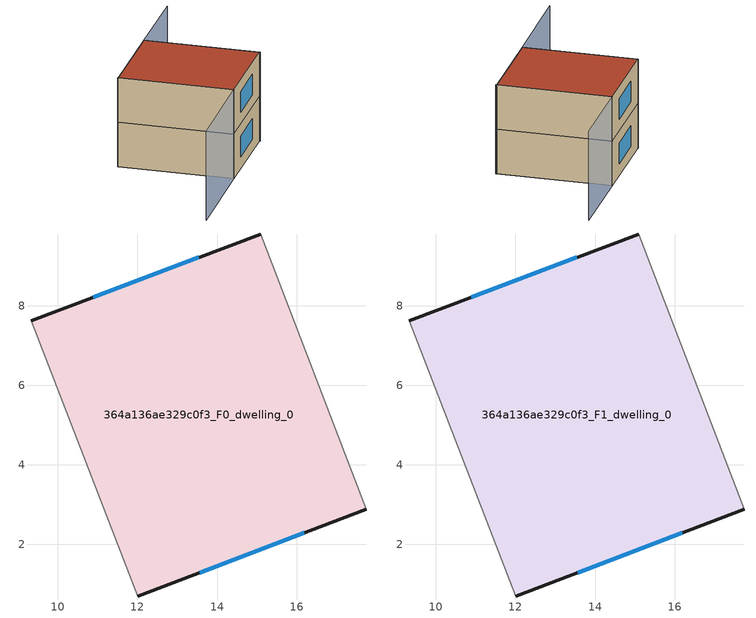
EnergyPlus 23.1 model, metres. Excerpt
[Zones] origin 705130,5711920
364a136ae329c0f3_F0_dwelling_0
 floor ground (EU_floor_Construction): 15.09,9.8 17.75,2.88 12.01,0.7 9.33,7.62 z0
 wall outside (EU_wall_Construction): 15.09,9.8 9.33,7.62 / 12.01,0.7 17.75,2.88 z0:3
 wall adiabatic (EU_wall_Construction): 17.75,2.88 15.09,9.8 / 9.33,7.62 12.01,0.7 z0:3
 window (EU_Window_Construction): 13.54,9.21 10.89,8.21 / 13.56,1.29 16.2,2.29 z0.81:2.19
364a136ae329c0f3_F1_dwelling_0
 floor to 364a136ae329c0f3_F0_dwelling_0 (EU_floor_Construction): 15.09,9.8 17.75,2.88 12.01,0.7 9.33,7.62 z3
 wall outside (EU_wall_Construction): 15.09,9.8 9.33,7.62 / 12.01,0.7 17.75,2.88 z3:6
 wall adiabatic (EU_wall_Construction): 17.75,2.88 15.09,9.8 / 9.33,7.62 12.01,0.7 z3:6
 window (EU_Window_Construction): 13.54,9.21 10.89,8.21 / 13.56,1.29 16.2,2.29 z3.81:5.19
 roof outside (EU_roof_Construction): 17.75,2.88 15.09,9.8 9.33,7.62 12.01,0.7 z6
shading: 9.33,7.63 12.02,0.68 / 12.02,0.68 5.71,-1.75 / 17.77,2.83 15.09,9.8 / 15.09,9.8 20.34,11.81 z0:6
[Building]
EU S2 Campaign: North Axis=0; Terrain=City; Solar Distribution=FullExterior
[Site:Location]
London: Latitude=51.5; Longitude=-0.5; Time Zone=0; Elevation=25
[SizingPeriod:WeatherFileDays]
AnnualSizingPeriod: Begin Month=1; Begin Day of Month=1; End Month=12; End Day of Month=31; Day of Week for Start Day=Monday; Use Weather File Daylight Saving Period=No; Use Weather File Rain and Snow Indicators=No
[MATERIAL]
EU_InternalMass_Material: Roughness=MediumRough; Thickness=0.1; Conductivity=1; Density=1800; Specific Heat=900; Thermal Absorptance=0.9; Solar Absorptance=0.7; Visible Absorptance=0.7
[MATERIAL:NOMASS] Roughness=MediumRough; Thermal Absorptance=0.9; Solar Absorptance=0.7; Visible Absorptance=0.7
Name | Thermal Resistance
EU_wall_NoMass | 0.727863
EU_roof_NoMass | 0.773354
EU_floor_NoMass | 1.79329
[WINDOWMATERIAL:SIMPLEGLAZINGSYSTEM]
EU_Window_SimpleGlazing: UFactor=2.58614; Solar Heat Gain Coefficient=0.76; Visible Transmittance=0.76
[CONSTRUCTION]
EU_wall_Construction: EU_wall_NoMass
EU_roof_Construction: EU_roof_NoMass
EU_floor_Construction: EU_floor_NoMass
EU_Window_Construction: EU_Window_SimpleGlazing
EU_InternalMass_Construction: EU_InternalMass_Material
[ZONE] Type=1; Multiplier=1; Ceiling Height=autocalculate; Volume=136.843; Floor Area=autocalculate; Part of Total Floor Area=Yes
364a136ae329c0f3_F0_dwelling_0; 364a136ae329c0f3_F1_dwelling_0
[INTERNALMASS] Construction=EU_InternalMass_Construction; Surface Area=45.6145
Name | Zone or ZoneList
364a136ae329c0f3_F0_dwelling_0_EU_InternalMass | 364a136ae329c0f3_F0_dwelling_0
364a136ae329c0f3_F1_dwelling_0_EU_InternalMass | 364a136ae329c0f3_F1_dwelling_0
[OTHEREQUIPMENT] Fuel Type=Electricity; Design Level Calculation Method=Watts/Area; Power per Zone Floor Area=1; Fraction Latent=0; Fraction Radiant=0; Fraction Lost=0; Carbon Dioxide Generation Rate=0; EndUse Subcategory=EU_Step8_InternalGains
Name | Zone or ZoneList or Space or SpaceList | Schedule
EU_Step8_InternalGain_364a136ae329c0f3_F0_dwelling_0_f000 | 364a136ae329c0f3_F0_dwelling_0 | EU_Step8_GainSchedule_364a136ae329c0f3_F0_dwelling_0_f000
EU_Step8_InternalGain_364a136ae329c0f3_F1_dwelling_0_f000 | 364a136ae329c0f3_F1_dwelling_0 | EU_Step8_GainSchedule_364a136ae329c0f3_F1_dwelling_0_f000
[ZONEVENTILATION:DESIGNFLOWRATE] Schedule=EU_AlwaysOn; Design Flow Rate Calculation Method=AirChanges/Hour; Air Changes per Hour=0.484901; Ventilation Type=Natural; Fan Pressure Rise=0; Fan Total Efficiency=1; Constant Term Coefficient=1; Temperature Term Coefficient=0; Velocity Term Coefficient=0; Velocity Squared Term Coefficient=0; Minimum Indoor Temperature=-100; Maximum Indoor Temperature=100; Delta Temperature=-100; Minimum Outdoor Temperature=-100; Maximum Outdoor Temperature=100; Maximum Wind Speed=40
Name | Zone or ZoneList or Space or SpaceList
EU_ConstantAir_364a136ae329c0f3_F0_dwelling_0 | 364a136ae329c0f3_F0_dwelling_0
EU_ConstantAir_364a136ae329c0f3_F1_dwelling_0 | 364a136ae329c0f3_F1_dwelling_0
[HVACTEMPLATE:THERMOSTAT] Constant Heating Setpoint=20; Constant Cooling Setpoint=50
EU_HeatOnly_364a136ae329c0f3_F0_dwelling_0; EU_HeatOnly_364a136ae329c0f3_F1_dwelling_0
[HVACTEMPLATE:ZONE:IDEALLOADSAIRSYSTEM] System Availability Schedule=EU_AlwaysOn; Maximum Heating Supply Air Temperature=50; Minimum Cooling Supply Air Temperature=13; Maximum Heating Supply Air Humidity Ratio=0.0156; Minimum Cooling Supply Air Humidity Ratio=0.0077; Heating Limit=NoLimit; Cooling Limit=NoLimit; Heating Availability Schedule=EU_AlwaysOn; Cooling Availability Schedule=EU_CoolingOff; Dehumidification Control Type=ConstantSensibleHeatRatio; Cooling Sensible Heat Ratio=0.7; Dehumidification Setpoint=60; Humidification Control Type=None; Humidification Setpoint=30; Outdoor Air Method=None; Outdoor Air Flow Rate per Person=0.00944; Outdoor Air Flow Rate per Zone Floor Area=0; Outdoor Air Flow Rate per Zone=0; Demand Controlled Ventilation Type=None; Outdoor Air Economizer Type=NoEconomizer; Heat Recovery Type=None; Sensible Heat Recovery Effectiveness=0.7; Latent Heat Recovery Effectiveness=0.65
Name | Template Thermostat
364a136ae329c0f3_F0_dwelling_0 | EU_HeatOnly_364a136ae329c0f3_F0_dwelling_0
364a136ae329c0f3_F1_dwelling_0 | EU_HeatOnly_364a136ae329c0f3_F1_dwelling_0
[SIZING:ZONE] Zone Cooling Design Supply Air Temperature Input Method=SupplyAirTemperature; Zone Cooling Design Supply Air Temperature=13; Zone Heating Design Supply Air Temperature Input Method=SupplyAirTemperature; Zone Heating Design Supply Air Temperature=50; Zone Cooling Design Supply Air Humidity Ratio=0.008; Zone Heating Design Supply Air Humidity Ratio=0.008; Cooling Design Air Flow Method=DesignDay; Cooling Design Air Flow Rate=0; Cooling Minimum Air Flow per Zone Floor Area=0.000762; Cooling Minimum Air Flow=0; Cooling Minimum Air Flow Fraction=0.2; Heating Design Air Flow Method=DesignDay; Heating Design Air Flow Rate=0; Heating Maximum Air Flow per Zone Floor Area=0.002032; Heating Maximum Air Flow=0.141576; Heating Maximum Air Flow Fraction=0.3; Account for Dedicated Outdoor Air System=No; Dedicated Outdoor Air System Control Strategy=NeutralSupplyAir; Dedicated Outdoor Air Low Setpoint Temperature for Design=autosize; Dedicated Outdoor Air High Setpoint Temperature for Design=autosize; Zone Load Sizing Method=Sensible Load Only No Latent Load; Zone Latent Cooling Design Supply Air Humidity Ratio Input Method=HumidityRatioDifference; Zone Cooling Design Supply Air Humidity Ratio Difference=0.005; Zone Latent Heating Design Supply Air Humidity Ratio Input Method=HumidityRatioDifference; Zone Humidification Design Supply Air Humidity Ratio Difference=0.005
364a136ae329c0f3_F0_dwelling_0; 364a136ae329c0f3_F1_dwelling_0
[SCHEDULE:CONSTANT]
Name | Hourly Value
EU_AlwaysOn | 1
EU_CoolingOff | 0
[SCHEDULE:FILE] Column Number=1; Rows to Skip at Top=0; Number of Hours of Data=8760; Column Separator=Comma; Interpolate to Timestep=No; Minutes per Item=60; Adjust Schedule for Daylight Savings=Yes
Name | File
EU_Step8_GainSchedule_364a136ae329c0f3_F0_dwelling_0_f000 | ../../schedules/364a136ae329c0f3/364a136ae329c0f3_F0_dwelling_0_f000_gain.csv
EU_Step8_GainSchedule_364a136ae329c0f3_F1_dwelling_0_f000 | ../../schedules/364a136ae329c0f3/364a136ae329c0f3_F1_dwelling_0_f000_gain.csv
